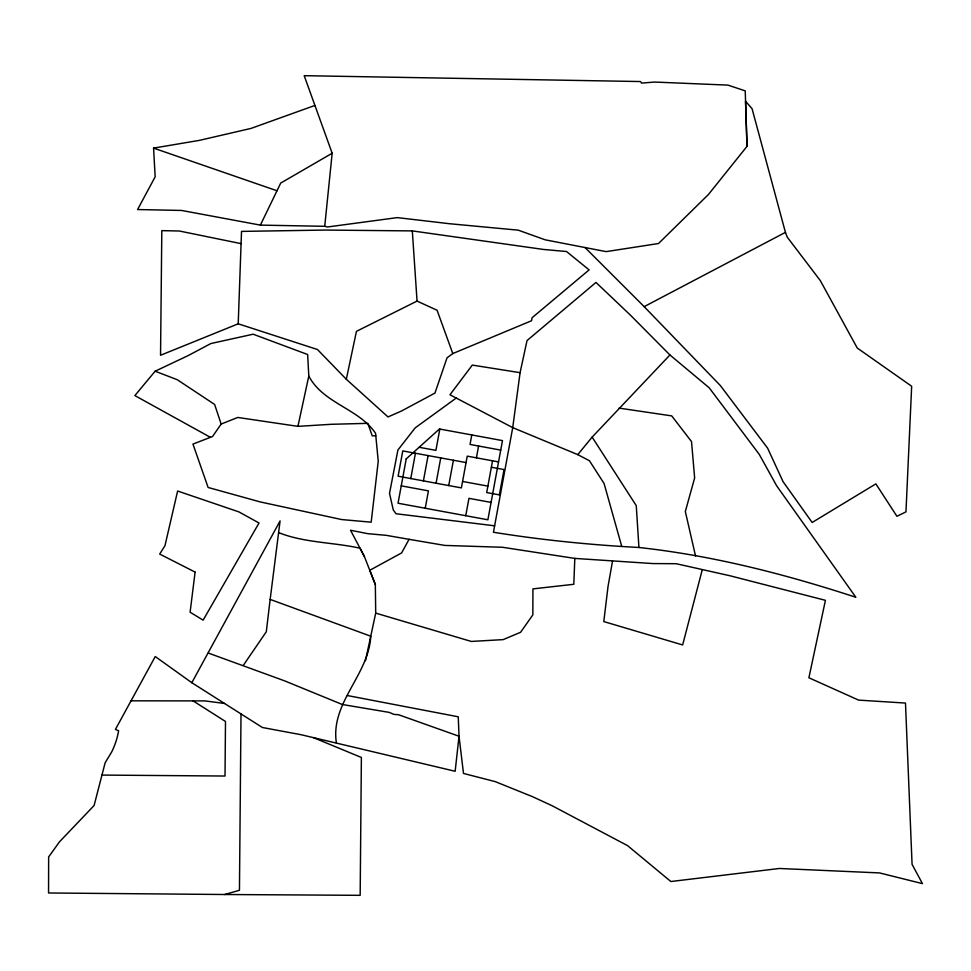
<?xml version="1.0" encoding="UTF-8"?>
<svg xmlns="http://www.w3.org/2000/svg" width="971" height="971" viewBox="0 0 971 971"><rect width="100%" height="100%" fill="white"/><g stroke="black" fill="none" stroke-linecap="round" stroke-linejoin="round"><path stroke-width="1.46" d="M336.391 742.973C330.164 702.749 368.798 675.027 370.752 636.211L270.156 599.41L280.085 520.905L191.821 682.71L262.413 727.51L301.107 734.719L455.156 771.265L459.028 736.249L458.239 716.792L347.436 695.552M241.014 713.928L239.449 890.286L224.689 894.509L48.55 892.98L48.647 856.92L59.486 841.821L94.09 805.529L105.147 762.745L111.629 752.052A76.976 76.976 0 0 0 118.316 732.474L118.596 730.775L115.428 729.391L155.251 656.542L191.821 682.71M238.211 323.804L241.524 231.401L325.285 230.066L412.311 230.904L543.59 249.462L566.518 251.525L589.118 269.889L532.072 317.76L531.574 320.733L452.789 353.565L447.036 357.826L434.947 393.085L401.484 411.024L387.999 416.935L346.319 379.273L317.481 349.524L238.211 323.804L160.543 355.265L161.817 230.637L179.295 231.001L241.087 243.636M574.82 558.41L573.8 584.287L532.933 588.887L532.848 614.886L520.59 632.291L503.148 639.622L471.311 641.443L375.716 613.114L375.328 584.506L369.769 570.293L401.63 552.912L409.058 539.33L444.839 545.423L502.577 547.28L574.82 558.41L652.949 563.568L676.192 563.714L729.949 575.754L825.423 600.321L808.892 677.77L858.619 700.115L905.482 703.065L912.072 864.36L922.45 883.622L879.495 872.917L779.422 868.475L670.864 881.522L627.582 845.644L552.22 805.784L532.387 796.621L495.259 781.631L463.495 773.438L459.028 736.249L398.608 714.753L393.898 714.377L389.274 712.398L342.302 704.497L284.721 680.902L208.231 653.022M324.727 226.304L332.167 153.236L304.19 75.677L640.544 81.552L641.515 83.093L654.745 82.062L727.91 85.108L745.23 90.861L747.015 146.342L708.514 194.418L658.508 243.527L606.147 251.623L545.216 239.825L518.271 230.163L449.476 223.718L397.309 217.613L327.445 226.983L324.727 226.304L260.386 225.114L181.589 210.452L137.579 209.542L155.166 176.819L153.564 148.102L199.407 140.37L250.967 128.427L314.859 105.463M270.156 599.41L266.297 631.769L243.32 665.353M520.08 372.67L512.724 427.628L493.438 532.254C541.745 540.022 590.162 544.877 638.93 547.486C712.945 555.57 785.163 574.177 855.839 597.262L776.654 485.803L759.273 454.404L709.218 387.817L669.941 354.973L630.058 314.786L595.976 282.44L527.035 340.554L520.08 372.67L472.307 365.084L449.961 394.772L512.724 427.628L577.781 454.634L589.458 460.764L604.083 483.522L621.561 545.738M612.519 561.104L608.04 586.423L603.792 621.574L682.649 644.95L702.264 569.734M410.769 478.557L415.43 453.239M423.417 480.888L428.09 455.569M425.237 508.246L428.442 490.865L401.241 485.852M439.839 429.061L435.906 450.362L419.132 447.279M436.076 483.218L440.749 457.911M448.736 485.549L453.396 460.242M471.785 434.947L470.037 444.439L500.733 450.107M465.74 515.71L468.944 498.329L491.083 502.42M476.409 457.839L478.594 446.017M492.552 460.812L486.702 492.552L499.361 494.882L504.034 469.576L491.375 467.245M308.802 376.08C323.307 403.596 358.724 408.451 375.559 433.297L378.241 461.213L371.189 522.18L341.707 519.558L260.204 501.922L208.11 487.466L192.95 444.087L212.552 436.513L221.157 424.048L237.786 417.457L297.927 426.354L308.802 376.08L307.649 354.524L253.152 334.206L210.865 343.54L187.973 355.689L155.129 371.213L134.872 395.585L210.416 437.338M346.319 379.273L356.442 331.354L417.057 301.083L437.084 310.247L452.789 353.565M365.472 660.729L375.716 613.114M260.386 225.114L280.704 183.082L332.167 153.236M577.781 454.634L592.14 437.108L669.941 354.973M456.236 398.049L415.2 427.847L397.916 450.01L389.517 493.377L393.255 509.909L396.047 513.744L494.627 525.809M747.015 146.342L745.534 101.239L752.076 108.728L785.43 232.372L644.161 306.642L585.015 247.532M297.927 426.354L331.427 424.291L367.839 423.344L372.209 435.821L375.801 435.821M131.049 700.819L205.002 700.916L224.495 703.453M224.689 894.509L360.168 895.323L361.382 757.465L313.293 737.572M101.676 775.076L225.017 776.035L225.49 721.465L192.962 700.819M619.061 408.111L671.726 415.891L691.534 441.611L694.641 477.938L685.332 511.523L695.539 556.007M409.058 539.33L386.324 535.349L367.718 533.662L350.531 530.251L364.356 556.444L375.328 584.506M498.548 461.917L467.245 456.139L461.395 487.891L398.11 476.215L402.771 450.908L466.056 462.572M462.572 481.458L487.891 486.119M153.564 148.102L277.051 190.789M155.129 371.213L177.256 379.71L214.627 404.458L221.157 424.048M278.604 532.594C304.421 542.935 333.138 542.182 360.01 548.202L364.356 556.444M644.161 306.642L720.348 385.548L767.624 448.177L783.099 481.737L812.157 522.471L875.866 483.874L896.913 516.269L905.967 511.887L911.66 386.252L857.247 348.019L820.301 280.583L787.275 237.191L785.43 232.372M592.14 437.108L636.26 505.66L638.93 547.486M412.311 230.904L417.057 301.083M195.098 572.089L190.098 612.228L203.133 620.141L259.014 523.005L238.939 511.911L177.62 491.023L164.961 545.726L159.693 554.065L195.098 572.089M406.218 458.907L398.037 503.233L487.879 519.788L502.48 440.603L439.45 428.988L406.218 458.907"/></g></svg>
